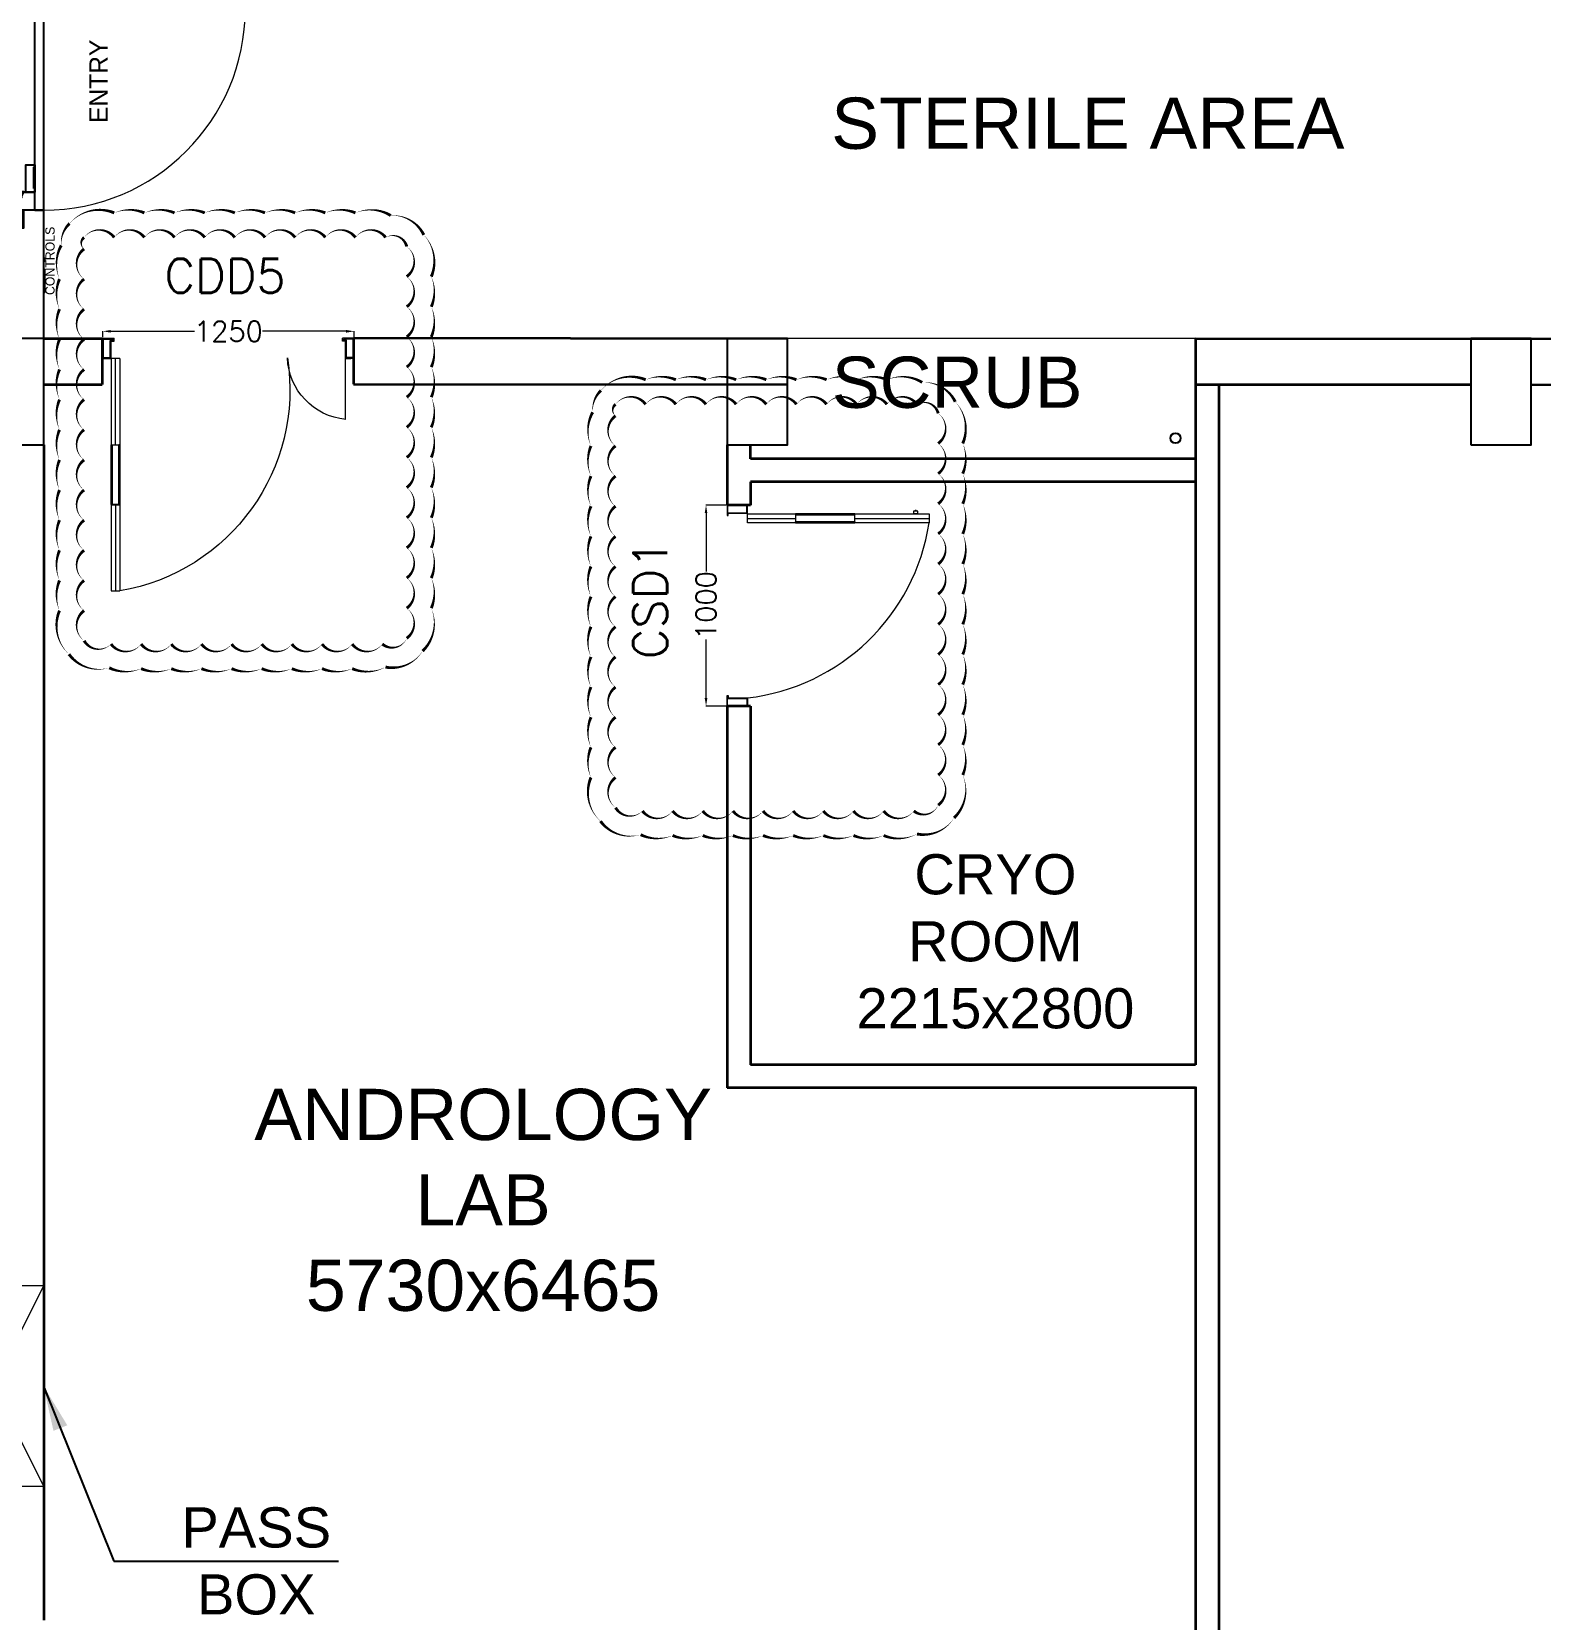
# Model space of a CAD drawing. Header units: millimetres. Extents: x 1319230 to 2124380, y -346496 to -91575.
# Drawn here: x 2107799 to 2115309, y -256846 to -248940 of the extents above; entities that cross this region are included whole.
import ezdxf

# ---------------------------------------------------------------- set-up
doc = ezdxf.new("R2010")
doc.units = ezdxf.units.MM
doc.header["$LTSCALE"] = 600
doc.header["$MEASUREMENT"] = 0
doc.header["$PDMODE"] = 35
for name, color, linetype, lineweight in [('1200 Door', 144, 'Continuous', 5), ('DIM', 7, 'Continuous', 0), ('Double Leaf Door', 4, 'Continuous', 18), ('furniture', 30, 'Continuous', 9), ('P-Wall', 8, 'Continuous', 35), ('Single Leaf Door', 4, 'Continuous', 18), ('toi-fix', 46, 'Continuous', 9), ('WIN', 151, 'Continuous', 9)]:
    doc.layers.add(name, color=color, linetype=linetype, lineweight=lineweight)
for name, color, linetype in [('AIR SHOWER', 7, 'Continuous'), ('col', 5, 'Continuous'), ('Dimensions', 7, 'Continuous'), ('MEP_HVAC_DRAIN_PIPE', 7, 'Continuous'), ('TEXT', 6, 'Continuous')]:
    doc.layers.add(name, color=color, linetype=linetype)
doc.styles.add('ARIAL', font='arial.ttf')
doc.styles.add('ROMANS', font='romans.shx')
doc.styles.get("Standard").update_dxf_attribs({"font": 'stylu.ttf'})
doc.dimstyles.new('AEPL1', dxfattribs={"dimtxt": 100, "dimasz": 40, "dimexe": 1.25, "dimexo": 5, "dimtad": 0, "dimdec": 0, "dimtxsty": 'ROMANS', "dimcen": 2.5, "dimclrd": 250, "dimclre": 250, "dimclrt": 7, "dimadec": 0, "dimazin": 0, "dimtfac": 1, "dimtdec": 0, "dimtmove": 0, "dimatfit": 3, "dimfxl": 1, "dimlwd": 0, "dimlwe": 0, "dimarcsym": 0})
doc.dimstyles.new('BIGDFD', dxfattribs={"dimtxt": 8, "dimasz": 4, "dimexe": 1, "dimexo": 2, "dimtad": 1, "dimlfac": 10, "dimtxsty": 'Standard', "dimcen": 2.5, "dimclrd": 5, "dimclre": 3, "dimclrt": 1, "dimadec": 0, "dimazin": 0, "dimtfac": 1, "dimtmove": 0, "dimatfit": 3, "dimfxl": 1, "dimarcsym": 0})
doc.dimstyles.new('BIGDFD$0', dxfattribs={"dimtxt": 8, "dimasz": 4, "dimexe": 1, "dimexo": 2, "dimtad": 1, "dimlfac": 10, "dimtxsty": 'Standard', "dimcen": 2.5, "dimclrd": 5, "dimclre": 3, "dimclrt": 1, "dimadec": 0, "dimazin": 0, "dimtfac": 1, "dimtmove": 0, "dimatfit": 3, "dimfxl": 1, "dimarcsym": 0})
doc.dimstyles.get("Standard").update_dxf_attribs({"dimscale": 1.5, "dimtxt": 150, "dimasz": 150, "dimexe": 100, "dimexo": 100, "dimgap": 0.25, "dimtad": 0, "dimdec": 0, "dimzin": 0, "dimdsep": 46, "dimtxsty": 'ARIAL', "dimcen": 0.09, "dimdle": 100, "dimclrd": 7, "dimclre": 7, "dimclrt": 7, "dimadec": 0, "dimazin": 0, "dimtfac": 1, "dimtdec": 0, "dimtofl": 0, "dimtmove": 0, "dimatfit": 3, "dimfxl": 1, "dimtolj": 1, "dimtzin": 0, "dimarcsym": 0})

# ---------------------------------------------------------------- blocks, each defined once
blk = doc.blocks.new('*D141')
at = {"layer": 'AIR SHOWER', "color": 3, "lineweight": -2, "transparency": 16777216}
for p, q in [((72.76, 197.74), (72.76, 215.65)), ((162.76, 197.74), (162.76, 215.65))]:
    blk.add_line(p, q, dxfattribs=at)
at = {"layer": 'AIR SHOWER', "color": 5, "lineweight": -2, "transparency": 16777216}
blk.add_line((76.76, 214.65), (158.76, 214.65), dxfattribs=at)
at = {"layer": 'AIR SHOWER', "color": 5, "linetype": 'ByBlock', "transparency": 16777216}
for points in [[(76.76, 215.31), (76.76, 213.98), (72.76, 214.65)], [(158.76, 213.98), (158.76, 215.31), (162.76, 214.65)]]:
    blk.add_solid(points, dxfattribs=at)
at = {"layer": 'Defpoints', "color": 0, "linetype": 'ByBlock', "transparency": 16777216}
for p in [(162.76, 214.65), (72.76, 195.74), (162.76, 195.74)]:
    blk.add_point(p, dxfattribs=at)
at = {"layer": 'AIR SHOWER', "color": 1, "linetype": 'ByBlock', "transparency": 16777216, "insert": (130.44, 219.27), "char_height": 8, "attachment_point": 5}
blk.add_mtext('W1:900', dxfattribs=at)
blk = doc.blocks.new('*D142')
at = {"layer": 'AIR SHOWER', "color": 3, "lineweight": -2, "transparency": 16777216}
for p, q in [((0, 202.24), (0, 230.07)), ((170, 202.24), (170, 230.07))]:
    blk.add_line(p, q, dxfattribs=at)
at = {"layer": 'AIR SHOWER', "color": 5, "lineweight": -2, "transparency": 16777216}
blk.add_line((166, 229.07), (4, 229.07), dxfattribs=at)
at = {"layer": 'AIR SHOWER', "color": 5, "linetype": 'ByBlock', "transparency": 16777216}
for points in [[(4, 229.74), (4, 228.4), (0, 229.07)], [(166, 228.4), (166, 229.74), (170, 229.07)]]:
    blk.add_solid(points, dxfattribs=at)
at = {"layer": 'Defpoints', "color": 0, "linetype": 'ByBlock', "transparency": 16777216}
for p in [(0, 229.07), (0, 200.24), (170, 200.24)]:
    blk.add_point(p, dxfattribs=at)
at = {"layer": 'AIR SHOWER', "color": 1, "linetype": 'ByBlock', "transparency": 16777216, "insert": (115.34, 233.7), "char_height": 8, "attachment_point": 5}
blk.add_mtext('W:1700', dxfattribs=at)
blk = doc.blocks.new('nolllw new')
for p, q in [((-138.6, 13.9), (-138.1, 15.3)), ((-124.2, 15.9), (-137.1, 15.9)), ((-123.3, 15.4), (-107, -15.4)), ((-112.6, 13.9), (-2.6, 13.9)), ((8.1, 15.4), (-8.1, -15.4)), ((9, 15.9), (22, 15.9)), ((23.4, 13.9), (22.7, 15.9)), ((23.4, 13.9), (22.9, 15.3)), ((-100.3, -15.9), (-106.1, -15.9)), ((-14.9, -15.9), (-9, -15.9))]:
    blk.add_line(p, q)
at = {"color": 19}
for p, q in [((-124.2, 15.9), (-57.6, 15.9)), ((9, 15.9), (-57.6, 15.9)), ((-100.1, -34.1), (-15, -34.1))]:
    blk.add_line(p, q, dxfattribs=at)
at = {"color": 1}
for p, q in [((-74.6, 14.6), (-74.6, 10.7)), ((-40.6, 14.6), (-40.6, 10.7)), ((-100, -26.8), (-100, -34.1)), ((-15.1, -26.8), (-15.1, -34.1))]:
    blk.add_line(p, q, dxfattribs=at)
at = {"color": 3}
for p, q in [((-112.9, -4.5), (-112.9, -13.1)), ((-109.6, -16.1), (-109.9, -16.1)), ((-108.7, -16.7), (-100.8, -33.8)), ((-100.3, -34.1), (-100.1, -34.1)), ((-14.8, -34.1), (-15, -34.1)), ((-6.5, -16.7), (-14.4, -33.8)), ((-5.6, -16.1), (-5.3, -16.1)), ((-2.3, -4.5), (-2.3, -13.1))]:
    blk.add_line(p, q, dxfattribs=at)
for centre, radius, start, end in [((-137.1, 14.9), 1, 90, 159.38096), ((-124.2, 14.9), 1, 27.85965, 90), ((9, 14.9), 1, 90, 152.14035), ((22, 14.9), 1, 20.61904, 90), ((-106.1, -14.9), 1, 207.85965, 270), ((-100.3, -14.9), 1, 270, 343.32611), ((-60.8, -26.8), 40.2, 161.52124, 163.32611), ((-54.4, -26.8), 40.2, 16.67389, 18.47876), ((-14.9, -14.9), 1, 196.67389, 270), ((-9, -14.9), 1, 270, 332.14035)]:
    blk.add_arc(centre, radius, start, end)
at = {"color": 1}
for centre, radius, start, end in [((-60.8, -26.8), 39.2, 111.58911, 180), ((-75.6, 10.7), 1, 291.58911, 0), ((-74.2, 14.5), 0.396, 106.69839, 167.52754), ((-41, 14.5), 0.396, 12.47246, 73.30161), ((-39.6, 10.7), 1, 180, 248.41089), ((-54.4, -26.8), 39.2, 0, 68.41089)]:
    blk.add_arc(centre, radius, start, end, dxfattribs=at)
at = {"color": 3}
for centre, radius, start, end in [((-109.9, -13.1), 3, 180, 270), ((-109.6, -17.1), 1, 24.7129, 90), ((-100.3, -33.6), 0.5, 204.7129, 270), ((-14.8, -33.6), 0.5, 270, 335.2871), ((-5.6, -17.1), 1, 90, 155.2871), ((-5.3, -13.1), 3, 270, 0)]:
    blk.add_arc(centre, radius, start, end, dxfattribs=at)
blk = doc.blocks.new('*D144')
at = {"layer": 'AIR SHOWER', "color": 3, "lineweight": -2, "transparency": 16777216}
for p, q in [((172, 200.24), (208.02, 200.24)), ((172, 100.24), (208.02, 100.24))]:
    blk.add_line(p, q, dxfattribs=at)
at = {"layer": 'AIR SHOWER', "color": 5, "lineweight": -2, "transparency": 16777216}
blk.add_line((207.02, 104.24), (207.02, 196.24), dxfattribs=at)
at = {"layer": 'AIR SHOWER', "color": 5, "linetype": 'ByBlock', "transparency": 16777216}
for points in [[(207.68, 196.24), (206.35, 196.24), (207.02, 200.24)], [(206.35, 104.24), (207.68, 104.24), (207.02, 100.24)]]:
    blk.add_solid(points, dxfattribs=at)
at = {"layer": 'Defpoints', "color": 0, "linetype": 'ByBlock', "transparency": 16777216}
for p in [(170, 200.24), (207.02, 200.24), (170, 100.24)]:
    blk.add_point(p, dxfattribs=at)
at = {"layer": 'AIR SHOWER', "color": 1, "linetype": 'ByBlock', "transparency": 16777216, "insert": (202.39, 155.27), "char_height": 8, "attachment_point": 5, "rotation": 90}
blk.add_mtext('D:1000', dxfattribs=at)
blk = doc.blocks.new('*D145')
at = {"layer": 'AIR SHOWER', "color": 3, "lineweight": -2, "transparency": 16777216}
for p, q in [((166, 195.74), (188.83, 195.74)), ((166, 104.74), (188.83, 104.74))]:
    blk.add_line(p, q, dxfattribs=at)
at = {"layer": 'AIR SHOWER', "color": 5, "lineweight": -2, "transparency": 16777216}
blk.add_line((187.83, 191.74), (187.83, 108.74), dxfattribs=at)
at = {"layer": 'AIR SHOWER', "color": 5, "linetype": 'ByBlock', "transparency": 16777216}
for points in [[(188.5, 191.74), (187.17, 191.74), (187.83, 195.74)], [(187.17, 108.74), (188.5, 108.74), (187.83, 104.74)]]:
    blk.add_solid(points, dxfattribs=at)
at = {"layer": 'Defpoints', "color": 0, "linetype": 'ByBlock', "transparency": 16777216}
for p in [(164, 195.74), (164, 104.74), (187.83, 104.74)]:
    blk.add_point(p, dxfattribs=at)
at = {"layer": 'AIR SHOWER', "color": 1, "linetype": 'ByBlock', "transparency": 16777216, "insert": (183.21, 150.24), "char_height": 8, "attachment_point": 5, "rotation": 90}
blk.add_mtext('D1:910', dxfattribs=at)
blk = doc.blocks.new('1500x100 UD')
at = {"layer": 'Single Leaf Door'}
for points in [[(114586.7, -36220.2), (114591.7, -36220.2), (114591.7, -35923.7), (114586.7, -35923.7)], [(114630.4, -35923.7), (114625.4, -35923.7), (114625.4, -36220.2), (114630.4, -36220.2)]]:
    blk.add_hatch(color=6, dxfattribs=at).paths.add_polyline_path(points)
at = {"layer": 'Dimensions', "color": 6}
blk.add_line((114586.7, -35923.7, -366035.3), (114630.5, -35923.7, -366035.3), dxfattribs=at)
at = {"layer": 'Double Leaf Door', "color": 8}
for p, q in [((114586.5, -36650.3, -366035.3), (114586.5, -35493, -366035.3)), ((114586.5, -35493, -366035.3), (114630.5, -35493, -366035.3)), ((114608.5, -35923.7, -366035.3), (114608.5, -35493, -366035.3)), ((114630.5, -36650.3, -366035.3), (114630.5, -35493, -366035.3)), ((114608.5, -36220.2, -366035.3), (114608.5, -36650.3, -366035.3)), ((115753.5, -36346.8, -366035.3), (115753.5, -36650.3, -366035.3)), ((114545, -36650.3, -366035.3), (114586.5, -36650.3, -366035.3)), ((114545, -36650.3, -366035.3), (114545, -36750.3, -366035.3)), ((114545, -36650.3, -366035.3), (114545, -36750.3, -366035.3)), ((114549, -36654.3, -366035.3), (114582.5, -36654.3, -366035.3)), ((114549, -36654.3, -366035.3), (114549, -36746.3, -366035.3)), ((114582.5, -36654.3, -366035.3), (114582.5, -36739.9, -366035.3)), ((114586.5, -36650.3, -366035.3), (114586.5, -36735.9, -366035.3)), ((114630.5, -36650.3, -366035.3), (114586.5, -36650.3, -366035.3)), ((115753.5, -36650.3, -366035.3), (115778.5, -36650.3, -366035.3)), ((115753.5, -36650.3, -366035.3), (115753.5, -36736.8, -366035.3)), ((115795, -36650.3, -366035.3), (115753.5, -36650.3, -366035.3)), ((115757.5, -36654.3, -366035.3), (115757.5, -36740.8, -366035.3)), ((115791, -36654.3, -366035.3), (115757.5, -36654.3, -366035.3)), ((115791, -36654.3, -366035.3), (115791, -36746.3, -366035.3)), ((115795, -36650.3, -366035.3), (115795, -36750.3, -366035.3)), ((115795, -36650.3, -366035.3), (115795, -36750.3, -366035.3)), ((114545, -36750.3, -366035.3), (114601.5, -36750.3, -366035.3)), ((114549, -36746.3, -366035.3), (114597.5, -36746.3, -366035.3)), ((114582.5, -36739.9, -366035.3), (114597.5, -36739.9, -366035.3)), ((114586.5, -36735.9, -366035.3), (114601.5, -36735.9, -366035.3)), ((114597.5, -36739.9, -366035.3), (114597.5, -36746.3, -366035.3)), ((114601.5, -36735.9, -366035.3), (114601.5, -36750.3, -366035.3)), ((115738.5, -36736.8, -366035.3), (115738.5, -36750.3, -366035.3)), ((115753.5, -36736.8, -366035.3), (115738.5, -36736.8, -366035.3)), ((115795, -36750.3, -366035.3), (115738.5, -36750.3, -366035.3)), ((115742.5, -36740.8, -366035.3), (115742.5, -36746.3, -366035.3)), ((115757.5, -36740.8, -366035.3), (115742.5, -36740.8, -366035.3)), ((115791, -36746.3, -366035.3), (115742.5, -36746.3, -366035.3))]:
    blk.add_line(p, q, dxfattribs=at)
for centre, radius, start, end in [((114459.2, -36495.5, -366035.3), 1017.1, 351.10538, 80.30516), ((115783.2, -36664.7, -366035.3), 319.3, 95.32574, 177.85992)]:
    blk.add_arc(centre, radius, start, end, dxfattribs=at)
at = {"layer": 'Single Leaf Door', "color": 6}
for p, q in [((114586.7, -35923.7, -366035.3), (114586.7, -36220.2, -366035.3)), ((114591.7, -36220.2, -366035.3), (114591.7, -35923.7, -366035.3)), ((114625.4, -36220.2, -366035.3), (114625.4, -35923.7, -366035.3)), ((114630.4, -36220.2, -366035.3), (114630.4, -35923.7, -366035.3)), ((114586.7, -36220.2, -366035.3), (114630.4, -36220.2, -366035.3))]:
    blk.add_line(p, q, dxfattribs=at)
at = {"layer": 'Single Leaf Door', "color": 6, "ltscale": 100}
blk.add_line((114625.4, -35923.7, -366035.3), (114625.4, -36220.2, -366035.3), dxfattribs=at)
at = {"layer": 'Single Leaf Door', "color": 6, "elevation": -366035.3}
for points in [[(114586.7, -35923.7), (114586.7, -36220.2), (114591.7, -36220.2), (114591.7, -35923.7), (114586.7, -35923.7)], [(114630.4, -35923.7), (114630.4, -36220.2), (114625.4, -36220.2), (114625.4, -35923.7), (114630.4, -35923.7)]]:
    blk.add_lwpolyline(points, dxfattribs=at)
at = {"layer": 'Single Leaf Door', "ltscale": 5000, "elevation": -366035.3}
blk.add_lwpolyline([(114586.7, -35923.7), (114586.7, -36220.2), (114591.7, -36220.2), (114591.7, -35923.7), (114586.7, -35923.7)], dxfattribs=at)
blk = doc.blocks.new('*D166')
at = {"layer": 'Defpoints', "color": 0, "transparency": 16777216}
for p in [(2109402.3, -250430.8), (2108152.3, -250465.8), (2109402.3, -250465.8)]:
    blk.add_point(p, dxfattribs=at)
at = {"layer": 'DIM', "color": 250, "lineweight": 0, "transparency": 16777216}
for p, q in [((2108152.3, -250460.8), (2108152.3, -250429.5)), ((2108192.3, -250430.8), (2108608.1, -250430.8)), ((2109362.3, -250430.8), (2108946.4, -250430.8)), ((2109402.3, -250460.8), (2109402.3, -250429.5))]:
    blk.add_line(p, q, dxfattribs=at)
at = {"layer": 'DIM', "color": 250, "transparency": 16777216}
for points in [[(2108192.3, -250424.1), (2108192.3, -250437.5), (2108152.3, -250430.8)], [(2109362.3, -250437.5), (2109362.3, -250424.1), (2109402.3, -250430.8)]]:
    blk.add_solid(points, dxfattribs=at)
at = {"layer": 'DIM', "color": 7, "transparency": 16777216, "insert": (2108777.3, -250430.8), "char_height": 100, "attachment_point": 5, "style": 'ROMANS'}
blk.add_mtext('1250', dxfattribs=at)
blk = doc.blocks.new('1000x2100x100 SD')
at = {"layer": 'Single Leaf Door'}
for points in [[(44.2, 338.9), (49.1, 338.9), (49.1, 635.4), (44.2, 635.4)], [(87.8, 635.4), (82.8, 635.4), (82.8, 338.9), (87.8, 338.9)]]:
    blk.add_hatch(color=6, dxfattribs=at).paths.add_polyline_path(points)
at = {"layer": 'Single Leaf Door', "color": 8}
for p, q in [((44.2, 948.7), (31.7, 948.7)), ((44.2, 100), (44.2, 1004.2)), ((44.2, 1004.2), (87.8, 1004.2)), ((44.2, 948.7), (44.2, 926.8)), ((66, 635.4), (66, 1004.2)), ((87.8, 1004.2), (87.8, 100)), ((29.8, 946.7), (29.8, 928.8)), ((31.7, 926.8), (44.2, 926.8)), ((66, 100), (66, 338.9)), ((0, 100), (0, 0)), ((40.2, 100), (0, 100)), ((2, 98), (2, 2)), ((38.2, 98), (2, 98)), ((38.2, 3), (38.2, 98)), ((40.2, 5), (40.2, 100)), ((87.8, 100), (44.2, 100)), ((959.8, 5), (959.8, 100)), ((959.8, 100), (1000, 100)), ((961.8, 3), (961.8, 98)), ((961.8, 98), (998, 98)), ((998, 98), (998, 2)), ((1000, 100), (1000, 0)), ((0, 0), (40.2, 0)), ((2, 2), (40.2, 2)), ((50.1, 3), (38.2, 3)), ((52.1, 5), (40.2, 5)), ((40.2, 2), (50.1, 2)), ((40.2, 0), (52.1, 0)), ((50.1, 2), (50.1, 3)), ((52.1, 0), (52.1, 5)), ((947.9, 5), (959.8, 5)), ((947.9, 0), (947.9, 5)), ((959.8, 0), (947.9, 0)), ((949.9, 3), (961.8, 3)), ((949.9, 2), (949.9, 3)), ((959.8, 2), (949.9, 2)), ((998, 2), (959.8, 2)), ((1000, 0), (959.8, 0))]:
    blk.add_line(p, q, dxfattribs=at)
at = {"layer": 'Single Leaf Door', "color": 6}
for p, q in [((87.8, 635.4), (44.2, 635.4)), ((44.2, 635.4), (44.2, 338.9)), ((49.1, 338.9), (49.1, 635.4)), ((82.8, 338.9), (82.8, 635.4)), ((87.8, 338.9), (87.8, 635.4)), ((44.2, 338.9), (87.8, 338.9))]:
    blk.add_line(p, q, dxfattribs=at)
at = {"layer": 'Single Leaf Door', "color": 6, "ltscale": 100}
blk.add_line((82.8, 635.4), (82.8, 338.9), dxfattribs=at)
at = {"layer": 'Single Leaf Door', "color": 6}
for points in [[(44.2, 635.4), (44.2, 338.9), (49.1, 338.9), (49.1, 635.4), (44.2, 635.4)], [(87.8, 635.4), (87.8, 338.9), (82.8, 338.9), (82.8, 635.4), (87.8, 635.4)]]:
    blk.add_lwpolyline(points, dxfattribs=at)
at = {"layer": 'Single Leaf Door', "ltscale": 5000}
blk.add_lwpolyline([(44.2, 635.4), (44.2, 338.9), (49.1, 338.9), (49.1, 635.4), (44.2, 635.4)], dxfattribs=at)
at = {"layer": 'Single Leaf Door', "color": 8}
for centre, radius, start, end in [((31.7, 946.7), 1.98, 90, 180), ((-69.3, -19.8), 1036, 6.64183, 81.27912), ((29.8, 937.7), 3.72, 90, 270), ((31.7, 928.8), 1.98, 180, 270)]:
    blk.add_arc(centre, radius, start, end, dxfattribs=at)
blk = doc.blocks.new('*D167')
at = {"layer": 'Defpoints', "color": 0, "transparency": 16777216}
for p in [(2111153.6, -251295.8), (2111259.1, -251295.8), (2111259.1, -252295.8)]:
    blk.add_point(p, dxfattribs=at)
at = {"layer": 'DIM', "color": 250, "lineweight": 0, "transparency": 16777216}
for p, q in [((2111254.1, -251295.8), (2111152.3, -251295.8)), ((2111153.6, -251335.8), (2111153.6, -251626.6)), ((2111153.6, -252255.8), (2111153.6, -251964.9)), ((2111254.1, -252295.8), (2111152.3, -252295.8))]:
    blk.add_line(p, q, dxfattribs=at)
at = {"layer": 'DIM', "color": 250, "transparency": 16777216}
for points in [[(2111160.3, -251335.8), (2111146.9, -251335.8), (2111153.6, -251295.8)], [(2111146.9, -252255.8), (2111160.3, -252255.8), (2111153.6, -252295.8)]]:
    blk.add_solid(points, dxfattribs=at)
at = {"layer": 'DIM', "color": 7, "transparency": 16777216, "insert": (2111153.6, -251795.8), "char_height": 100, "attachment_point": 5, "rotation": 90, "style": 'ROMANS'}
blk.add_mtext('1000', dxfattribs=at)
blk = doc.blocks.new('*D302')
at = {"layer": 'Defpoints', "color": 0, "transparency": 16777216}
for p in [(2109402.3, -250430.8), (2108152.3, -250465.8), (2109402.3, -250465.8)]:
    blk.add_point(p, dxfattribs=at)
at = {"layer": 'DIM', "color": 250, "lineweight": 0, "transparency": 16777216}
for p, q in [((2108152.3, -250460.8), (2108152.3, -250429.5)), ((2108192.3, -250430.8), (2108607.6, -250430.8)), ((2109362.3, -250430.8), (2108946.9, -250430.8)), ((2109402.3, -250460.8), (2109402.3, -250429.5))]:
    blk.add_line(p, q, dxfattribs=at)
at = {"layer": 'DIM', "color": 250, "transparency": 16777216}
for points in [[(2108192.3, -250424.1), (2108192.3, -250437.5), (2108152.3, -250430.8)], [(2109362.3, -250424.1), (2109362.3, -250437.5), (2109402.3, -250430.8)]]:
    blk.add_solid(points, dxfattribs=at)
at = {"layer": 'DIM', "color": 7, "transparency": 16777216, "insert": (2108777.3, -250430.8), "char_height": 100, "attachment_point": 5, "style": 'ROMANS'}
blk.add_mtext('1250', dxfattribs=at)
blk = doc.blocks.new('*D303')
at = {"layer": 'Defpoints', "color": 0, "transparency": 16777216}
for p in [(2111153.6, -251295.8), (2111259.1, -251295.8), (2111259.1, -252295.8)]:
    blk.add_point(p, dxfattribs=at)
at = {"layer": 'DIM', "color": 250, "lineweight": 0, "transparency": 16777216}
for p, q in [((2111254.1, -251295.8), (2111152.3, -251295.8)), ((2111153.6, -251335.8), (2111153.6, -251626.1)), ((2111153.6, -252255.8), (2111153.6, -251965.4)), ((2111254.1, -252295.8), (2111152.3, -252295.8))]:
    blk.add_line(p, q, dxfattribs=at)
at = {"layer": 'DIM', "color": 250, "transparency": 16777216}
for points in [[(2111146.9, -251335.8), (2111160.3, -251335.8), (2111153.6, -251295.8)], [(2111146.9, -252255.8), (2111160.3, -252255.8), (2111153.6, -252295.8)]]:
    blk.add_solid(points, dxfattribs=at)
at = {"layer": 'DIM', "color": 7, "transparency": 16777216, "insert": (2111153.6, -251795.8), "char_height": 100, "attachment_point": 5, "rotation": 90, "style": 'ROMANS'}
blk.add_mtext('1000', dxfattribs=at)
blk = doc.blocks.new('AIR SHOWER')
at = {"layer": 'AIR SHOWER'}
h = blk.add_hatch(dxfattribs=at)
h.set_pattern_fill('ANSI37', color=8, scale=0.24, angle=180, style=0)
h.set_pattern_definition([(45, (-36516.70436, 5170.6153), (-0.538815367, 0.538815367), []), (135, (-36516.70436, 5170.6153), (-0.538815367, -0.538815367), [])])
h.paths.add_polyline_path([(63.7649, 110.1138), (54.9235, 110.1138), (54.9235, 189.8012), (63.7649, 189.8012)])
h = blk.add_hatch(dxfattribs=at)
h.set_pattern_fill('ANSI37', color=8, scale=0.24, angle=180, style=0)
h.set_pattern_definition([(45, (-52704.6564, 3586.6221), (-0.538815367, 0.538815367), []), (135, (-52704.6564, 3586.6221), (-0.538815367, -0.538815367), [])])
h.paths.add_polyline_path([(54.9235, 189.5272), (63.7649, 189.5272), (63.7649, 182.3028), (54.9235, 182.3028)])
at = {"layer": 'AIR SHOWER', "color": 8}
for p, q in [((159.5, 200.2351), (159.5, 300.4701)), ((164, 300.4701), (159.5, 300.4701)), ((164, 300.4701), (164, 200.2351)), ((171.05, 295.4201), (164, 295.4201)), ((171.05, 293.5201), (164, 293.5201)), ((159.5, 265.8021), (160.1, 265.8021)), ((160.1, 234.8021), (160.1, 265.8021)), ((160.1, 264.3021), (163.4, 264.3021)), ((163.4, 265.8021), (163.4, 234.8021)), ((163.4, 265.8021), (164, 265.8021)), ((159.5, 234.8021), (160.1, 234.8021)), ((160.1, 236.3021), (163.4, 236.3021)), ((163.4, 234.8021), (164, 234.8021)), ((0, 100.2351), (0, 200.2351)), ((0, 200.2351), (170, 200.2351)), ((63.7649, 200.2351), (63.7649, 195.7351)), ((63.7649, 100.2351), (63.7649, 200.2351)), ((164, 200.2351), (164, 195.7351)), ((170, 100.2351), (170, 200.2351)), ((170, 100.2351), (170, 200.2351)), ((63.7649, 195.7351), (164, 195.7351)), ((72.7649, 195.7351), (164, 195.7351)), ((72.7649, 195.7351), (72.7649, 104.7351)), ((162.7649, 195.7351), (162.7649, 104.7351)), ((162.7649, 195.7351), (162.7649, 104.7351)), ((54.9235, 165.7555), (36.841, 131.8309)), ((54.9235, 131.8309), (36.841, 165.7555)), ((63.7649, 104.7351), (164, 104.7351)), ((63.7649, 104.7351), (63.7649, 100.2351)), ((164, 100.2351), (164, 104.7351)), ((0, 100.2351), (170, 100.2351)), ((159.5, 100.2351), (159.5, 0)), ((164, 0), (164, 100.2351)), ((159.5, 65.6681), (160.1, 65.6681)), ((160.1, 65.6681), (160.1, 34.6681)), ((160.1, 64.1681), (163.4, 64.1681)), ((163.4, 34.6681), (163.4, 65.6681)), ((163.4, 65.6681), (164, 65.6681)), ((159.5, 34.6681), (160.1, 34.6681)), ((160.1, 36.1681), (163.4, 36.1681)), ((163.4, 34.6681), (164, 34.6681)), ((164, 0), (159.5, 0)), ((171.05, 6.95), (164, 6.95)), ((171.05, 5.05), (164, 5.05))]:
    blk.add_line(p, q, dxfattribs=at)
for points in [[(63.7649, 190.0987), (54.9235, 190.0987), (54.9235, 110.1138), (63.7649, 110.1138)], [(86.4277, 195.7351), (72.7649, 195.7351), (72.7649, 191.2865), (86.4277, 191.2865)], [(74.6432, 195.334), (85.2425, 195.334), (85.2425, 195.7351), (74.6432, 195.7351)], [(36.841, 162.4912), (13.6037, 162.4912), (13.6037, 133.8537), (36.841, 133.8537)], [(54.9235, 165.7555), (36.841, 165.7555), (36.841, 131.8309), (54.9235, 131.8309)], [(86.4277, 104.7351), (72.7649, 104.7351), (72.7649, 109.1836), (86.4277, 109.1836)], [(74.6432, 105.1361), (85.2425, 105.1361), (85.2425, 104.7351), (74.6432, 104.7351)], [(22.7846, 100.2351), (32.79, 100.2351), (32.79, 100.2351), (22.7846, 100.2351)], [(22.7846, 100.2351), (34.2228, 100.2351), (34.2228, 99.8821), (22.7846, 99.8821)], [(38.3459, 100.2351), (39.8996, 100.2351), (39.8996, 99.8823), (38.3459, 99.8823)]]:
    blk.add_lwpolyline(points, close=True, dxfattribs=at)
at = {"layer": 'AIR SHOWER', "color": 8, "lineweight": 0}
for centre, start, end in [((164, 200.2351), 90, 180), ((164, 100.2351), 180, 270)]:
    blk.add_arc(centre, 100.2351, start, end, dxfattribs=at)
at = {"layer": 'AIR SHOWER', "color": 8}
for centre in [(171.05, 294.4701), (171.05, 6)]:
    blk.add_arc(centre, 0.95, 270, 90, dxfattribs=at)
at = {"layer": 'AIR SHOWER', "color": 8, "xscale": -0.1, "yscale": 0.1, "zscale": 0.1}
for p, rotation in [((164.3039, 177.8504), 89.99999999999997), ((71.3723, 172.6198), 269.9999999999856), ((164.3039, 127.8504), 89.99999999999997), ((71.3723, 122.6198), 269.9999999999856)]:
    blk.add_blockref('nolllw new', p, dxfattribs=dict(at, rotation=rotation))
at = {"layer": 'AIR SHOWER', "color": 8}
for s, height, p in [('EXIT', 9.14932, (105.2922, 244.8428)), ('BLOWER', 4.57466, (21.8029, 145.8279)), ('AIR SHOWER', 9.14932, (82.7486, 148.4504)), ('CONTROLS', 4.57466, (21.5589, 94.8755)), ('ENTRY', 9.14932, (107.2005, 68.4017))]:
    blk.add_text(s, height=height, dxfattribs=at).set_placement(p)
for base, p1, p2, angle, text, dimstyle, picture, middle in [((0, 229.071), (170, 200.2351), (0, 200.2351), 180, 'W:1700', 'BIGDFD', '*D142', (115.3408, 229.071)), ((162.7649, 214.648), (72.7649, 195.7351), (162.7649, 195.7351), 180, 'W1:900', 'BIGDFD', '*D141', (130.4357, 214.648)), ((207.0183, 200.2351), (170, 100.2351), (170, 200.2351), 90, 'D:<>', 'BIGDFD$0', '*D144', (207.0183, 155.2726))]:
    dim = blk.add_linear_dim(base=base, p1=p1, p2=p2, angle=angle, text=text, dimstyle=dimstyle, dxfattribs=at)
    dim.commit()
    dim.dimension.update_dxf_attribs({"geometry": picture, "text_midpoint": middle, "dimtype": 128})
dim = blk.add_linear_dim(base=(187.8331, 104.7351), p1=(164, 195.7351), p2=(164, 104.7351), angle=90, text='D1:<>', dimstyle='BIGDFD$0', dxfattribs=at)
dim.commit()
dim.dimension.update_dxf_attribs({"geometry": '*D145', "text_midpoint": (183.2081, 150.2351)})

msp = doc.modelspace()

# ---------------------------------------------------------------- linework, layer by layer
at = {"color": 8, "lineweight": 25}
for p, q in [((2108149.1, -250549.1), (2108149.1, -250465.8)), ((2108149.1, -250549.1), (2108149.1, -250465.8)), ((2109399.1, -250549.1), (2109399.1, -250465.8))]:
    msp.add_line(p, q, dxfattribs=at)
at = {"layer": 'col'}
for points in [[(2107559.1, -250995.8), (2107859.1, -250995.8), (2107859.1, -250465.8), (2107559.1, -250465.8)], [(2107559.1, -250995.8), (2107859.1, -250995.8), (2107859.1, -250465.8), (2107559.1, -250465.8)], [(2111259.1, -250995.8), (2111559.1, -250995.8), (2111559.1, -250465.8), (2111259.1, -250465.8)], [(2111259.1, -250995.8), (2111559.1, -250995.8), (2111559.1, -250465.8), (2111259.1, -250465.8)], [(2114959.1, -250995.8), (2115259.1, -250995.8), (2115259.1, -250465.8), (2114959.1, -250465.8)], [(2114959.1, -250995.8), (2115259.1, -250995.8), (2115259.1, -250465.8), (2114959.1, -250465.8)]]:
    msp.add_lwpolyline(points, close=True, dxfattribs=at)
at = {"layer": 'DIM', "color": 5}
for points in [[(2107986.9, -249894.4, 0, 15, -0.32655), (2108209.4, -249841.4, 0, 15, -0.201399), (2108359.4, -249841.4, 0, 15, -0.201399), (2108509.4, -249841.4, 0, 15, -0.201399), (2108659.4, -249841.4, 0, 15, -0.201399), (2108809.4, -249841.4, 0, 15, -0.201399), (2108959.4, -249841.4, 0, 15, -0.201399), (2109109.4, -249841.4, 0, 15, -0.201399), (2109259.4, -249841.4, 0, 15, -0.201399), (2109409.4, -249841.4, 0, 15, -0.240522), (2109585.1, -249854.5, 0, 15, -0.303506), (2109749.4, -249951, 0, 15, -0.296164), (2109786.9, -250158.7, 0, 15, -0.201399), (2109786.9, -250308.7, 0, 15, -0.201399), (2109786.9, -250458.7, 0, 15, -0.201399), (2109786.9, -250608.7, 0, 15, -0.201399), (2109786.9, -250758.7, 0, 15, -0.201399), (2109786.9, -250908.7, 0, 15, -0.201399), (2109786.9, -251058.7, 0, 15, -0.201399), (2109786.9, -251208.7, 0, 15, -0.201399), (2109786.9, -251358.7, 0, 15, -0.201399), (2109786.9, -251508.7, 0, 15, -0.201399), (2109786.9, -251658.7, 0, 15, -0.201399), (2109786.9, -251808.7, 0, 15, -0.307776), (2109743.7, -252022.3, 0, 15, -0.309828), (2109558.9, -252102.1, 0, 15, -0.225144), (2109393, -252109.7, 0, 15, -0.201399), (2109243, -252109.7, 0, 15, -0.201399), (2109093, -252109.7, 0, 15, -0.201399), (2108943, -252109.7, 0, 15, -0.201399), (2108793, -252109.7, 0, 15, -0.201399), (2108643, -252109.7, 0, 15, -0.201399), (2108493, -252109.7, 0, 15, -0.201399), (2108343, -252109.7, 0, 15, -0.214498), (2108184.2, -252105.7, 0, 15, -0.315402), (2107984, -252038, 0, 15, -0.315116), (2107937, -251820.9, 0, 15, -0.201399), (2107937, -251670.9, 0, 15, -0.201399), (2107937, -251520.9, 0, 15, -0.201399), (2107937, -251370.9, 0, 15, -0.201399), (2107937, -251220.9, 0, 15, -0.201399), (2107937, -251070.9, 0, 15, -0.201399), (2107937, -250920.9, 0, 15, -0.201399), (2107937, -250770.9, 0, 15, -0.201399), (2107937, -250620.9, 0, 15, -0.201399), (2107937, -250470.9, 0, 15, -0.201399), (2107937, -250320.9, 0, 15, -0.201399), (2107937, -250170.9, 0, 15, -0.228028), (2107945.6, -250003.1, 0, 15, -0.225257)], [(2110631, -250724.9, 0, 15, -0.32655), (2110853.4, -250671.9, 0, 15, -0.201399), (2111003.4, -250671.9, 0, 15, -0.201399), (2111153.4, -250671.9, 0, 15, -0.201399), (2111303.4, -250671.9, 0, 15, -0.201399), (2111453.4, -250671.9, 0, 15, -0.201399), (2111603.4, -250671.9, 0, 15, -0.201399), (2111753.4, -250671.9, 0, 15, -0.201399), (2111903.4, -250671.9, 0, 15, -0.201399), (2112053.4, -250671.9, 0, 15, -0.240522), (2112229.2, -250685, 0, 15, -0.303506), (2112393.5, -250781.6, 0, 15, -0.296164), (2112430.9, -250989.2, 0, 15, -0.201399), (2112430.9, -251139.2, 0, 15, -0.201399), (2112430.9, -251289.2, 0, 15, -0.201399), (2112430.9, -251439.2, 0, 15, -0.201399), (2112430.9, -251589.2, 0, 15, -0.201399), (2112430.9, -251739.2, 0, 15, -0.201399), (2112430.9, -251889.2, 0, 15, -0.201399), (2112430.9, -252039.2, 0, 15, -0.201399), (2112430.9, -252189.2, 0, 15, -0.201399), (2112430.9, -252339.2, 0, 15, -0.201399), (2112430.9, -252489.2, 0, 15, -0.201399), (2112430.9, -252639.2, 0, 15, -0.307776), (2112387.7, -252852.8, 0, 15, -0.309828), (2112203, -252932.6, 0, 15, -0.225144), (2112037.1, -252940.2, 0, 15, -0.201399), (2111887.1, -252940.2, 0, 15, -0.201399), (2111737.1, -252940.2, 0, 15, -0.201399), (2111587.1, -252940.2, 0, 15, -0.201399), (2111437.1, -252940.2, 0, 15, -0.201399), (2111287.1, -252940.2, 0, 15, -0.201399), (2111137.1, -252940.2, 0, 15, -0.201399), (2110987.1, -252940.2, 0, 15, -0.214498), (2110828.2, -252936.2, 0, 15, -0.315402), (2110628, -252868.5, 0, 15, -0.315116), (2110581, -252651.4, 0, 15, -0.201399), (2110581, -252501.4, 0, 15, -0.201399), (2110581, -252351.4, 0, 15, -0.201399), (2110581, -252201.4, 0, 15, -0.201399), (2110581, -252051.4, 0, 15, -0.201399), (2110581, -251901.4, 0, 15, -0.201399), (2110581, -251751.4, 0, 15, -0.201399), (2110581, -251601.4, 0, 15, -0.201399), (2110581, -251451.4, 0, 15, -0.201399), (2110581, -251301.4, 0, 15, -0.201399), (2110581, -251151.4, 0, 15, -0.201399), (2110581, -251001.4, 0, 15, -0.228028), (2110589.6, -250833.6, 0, 15, -0.225257)]]:
    msp.add_lwpolyline(points, format="xyseb", close=True, dxfattribs=at)
at = {"layer": 'DIM', "color": 1}
for points in [[(2108059.4, -249963.8, 0, 15, -0.5), (2108209.4, -249963.8, 0, 15, -0.5), (2108359.4, -249963.8, 0, 15, -0.5), (2108509.4, -249963.8, 0, 15, -0.5), (2108659.4, -249963.8, 0, 15, -0.5), (2108809.4, -249963.8, 0, 15, -0.5), (2108959.4, -249963.8, 0, 15, -0.5), (2109109.4, -249963.8, 0, 15, -0.5), (2109259.4, -249963.8, 0, 15, -0.5), (2109409.4, -249963.8, 0, 15, -0.5), (2109559.4, -249963.8, 0, 15, -0.5), (2109664.5, -250008.7, 0, 15, -0.5), (2109664.5, -250158.7, 0, 15, -0.5), (2109664.5, -250308.7, 0, 15, -0.5), (2109664.5, -250458.7, 0, 15, -0.5), (2109664.5, -250608.7, 0, 15, -0.5), (2109664.5, -250758.7, 0, 15, -0.5), (2109664.5, -250908.7, 0, 15, -0.5), (2109664.5, -251058.7, 0, 15, -0.5), (2109664.5, -251208.7, 0, 15, -0.5), (2109664.5, -251358.7, 0, 15, -0.5), (2109664.5, -251508.7, 0, 15, -0.5), (2109664.5, -251658.7, 0, 15, -0.5), (2109664.5, -251808.7, 0, 15, -0.5), (2109664.5, -251958.7, 0, 15, -0.5), (2109543, -251987.3, 0, 15, -0.5), (2109393, -251987.3, 0, 15, -0.5), (2109243, -251987.3, 0, 15, -0.5), (2109093, -251987.3, 0, 15, -0.5), (2108943, -251987.3, 0, 15, -0.5), (2108793, -251987.3, 0, 15, -0.5), (2108643, -251987.3, 0, 15, -0.5), (2108493, -251987.3, 0, 15, -0.5), (2108343, -251987.3, 0, 15, -0.5), (2108193, -251987.3, 0, 15, -0.5), (2108059.4, -251970.9, 0, 15, -0.5), (2108059.4, -251820.9, 0, 15, -0.5), (2108059.4, -251670.9, 0, 15, -0.5), (2108059.4, -251520.9, 0, 15, -0.5), (2108059.4, -251370.9, 0, 15, -0.5), (2108059.4, -251220.9, 0, 15, -0.5), (2108059.4, -251070.9, 0, 15, -0.5), (2108059.4, -250920.9, 0, 15, -0.5), (2108059.4, -250770.9, 0, 15, -0.5), (2108059.4, -250620.9, 0, 15, -0.5), (2108059.4, -250470.9, 0, 15, -0.5), (2108059.4, -250320.9, 0, 15, -0.5), (2108059.4, -250170.9, 0, 15, -0.5), (2108059.4, -250020.9, 0, 15, -0.5)], [(2110703.4, -250794.3, 0, 15, -0.5), (2110853.4, -250794.3, 0, 15, -0.5), (2111003.4, -250794.3, 0, 15, -0.5), (2111153.4, -250794.3, 0, 15, -0.5), (2111303.4, -250794.3, 0, 15, -0.5), (2111453.4, -250794.3, 0, 15, -0.5), (2111603.4, -250794.3, 0, 15, -0.5), (2111753.4, -250794.3, 0, 15, -0.5), (2111903.4, -250794.3, 0, 15, -0.5), (2112053.4, -250794.3, 0, 15, -0.5), (2112203.4, -250794.3, 0, 15, -0.5), (2112308.5, -250839.2, 0, 15, -0.5), (2112308.5, -250989.2, 0, 15, -0.5), (2112308.5, -251139.2, 0, 15, -0.5), (2112308.5, -251289.2, 0, 15, -0.5), (2112308.5, -251439.2, 0, 15, -0.5), (2112308.5, -251589.2, 0, 15, -0.5), (2112308.5, -251739.2, 0, 15, -0.5), (2112308.5, -251889.2, 0, 15, -0.5), (2112308.5, -252039.2, 0, 15, -0.5), (2112308.5, -252189.2, 0, 15, -0.5), (2112308.5, -252339.2, 0, 15, -0.5), (2112308.5, -252489.2, 0, 15, -0.5), (2112308.5, -252639.2, 0, 15, -0.5), (2112308.5, -252789.2, 0, 15, -0.5), (2112187.1, -252817.8, 0, 15, -0.5), (2112037.1, -252817.8, 0, 15, -0.5), (2111887.1, -252817.8, 0, 15, -0.5), (2111737.1, -252817.8, 0, 15, -0.5), (2111587.1, -252817.8, 0, 15, -0.5), (2111437.1, -252817.8, 0, 15, -0.5), (2111287.1, -252817.8, 0, 15, -0.5), (2111137.1, -252817.8, 0, 15, -0.5), (2110987.1, -252817.8, 0, 15, -0.5), (2110837.1, -252817.8, 0, 15, -0.5), (2110703.4, -252801.4, 0, 15, -0.5), (2110703.4, -252651.4, 0, 15, -0.5), (2110703.4, -252501.4, 0, 15, -0.5), (2110703.4, -252351.4, 0, 15, -0.5), (2110703.4, -252201.4, 0, 15, -0.5), (2110703.4, -252051.4, 0, 15, -0.5), (2110703.4, -251901.4, 0, 15, -0.5), (2110703.4, -251751.4, 0, 15, -0.5), (2110703.4, -251601.4, 0, 15, -0.5), (2110703.4, -251451.4, 0, 15, -0.5), (2110703.4, -251301.4, 0, 15, -0.5), (2110703.4, -251151.4, 0, 15, -0.5), (2110703.4, -251001.4, 0, 15, -0.5), (2110703.4, -250851.4, 0, 15, -0.5)]]:
    msp.add_lwpolyline(points, format="xyseb", close=True, dxfattribs=at)
at = {"layer": 'furniture', "linetype": 'Continuous'}
msp.add_line((2113589.1, -250465.8), (2111374.1, -250465.8), dxfattribs=at)
at = {"layer": 'MEP_HVAC_DRAIN_PIPE', "linetype": 'ByBlock'}
msp.add_circle((2113489.1, -250962.6), 25, dxfattribs=at)
at = {"layer": 'P-Wall', "color": 8, "linetype": 'Continuous'}
for p, q in [((2107859.1, -250465.8), (2108149.1, -250465.8)), ((2109399.6, -250463.7), (2111559.1, -250465.8)), ((2113589.1, -250465.8), (2116171.4, -250468.4)), ((2107859.1, -250695.8), (2108149.1, -250695.8)), ((2109399.6, -250693.7), (2111559.1, -250695.8)), ((2113589.1, -250695.8), (2114959.1, -250695.8)), ((2115259.1, -250695.8), (2116171.4, -250698.4)), ((2111374.1, -251295.8), (2111259.1, -251295.8)), ((2111374.1, -252295.8), (2111259.1, -252295.8))]:
    msp.add_line(p, q, dxfattribs=at)
at = {"layer": 'P-Wall', "color": 8}
for p, q in [((2108149.1, -250465.8), (2108149.1, -250695.8)), ((2109399.6, -250463.7), (2109399.6, -250693.7)), ((2113589.1, -250465.8), (2113589.1, -254080.8)), ((2113704.1, -250695.8), (2113704.1, -257145.8)), ((2107859.1, -250995.8), (2107859.1, -256845.8)), ((2111259.1, -250995.8), (2111259.1, -251295.8)), ((2113589.1, -251065.8), (2111374.1, -251065.8)), ((2111374.1, -251180.8), (2111374.1, -251295.8)), ((2113589.1, -251180.8), (2111374.1, -251180.8)), ((2111259.1, -252295.8), (2111259.1, -254195.8)), ((2111374.1, -252295.8), (2111374.1, -254080.8)), ((2113589.1, -254080.8), (2111374.1, -254080.8)), ((2113589.1, -254195.8), (2111259.1, -254195.8)), ((2113589.1, -254191.1), (2113589.1, -257145.8))]:
    msp.add_line(p, q, dxfattribs=at)
at = {"layer": 'P-Wall'}
msp.add_line((2111374.1, -251065.8), (2111374.1, -250995.8), dxfattribs=at)
at = {"layer": 'WIN', "color": 8, "linetype": 'Continuous'}
for p, q in [((2107359.1, -256180.4), (2107859.1, -255180.4)), ((2107859.1, -256180.4), (2107359.1, -255180.4))]:
    msp.add_line(p, q, dxfattribs=at)
at = {"layer": 'WIN', "linetype": 'Continuous'}
msp.add_lwpolyline([(2107859.1, -256180.4), (2107359.1, -256180.4), (2107359.1, -255180.4), (2107859.1, -255180.4)], close=True, dxfattribs=at)

# ---------------------------------------------------------------- block references
at = {"layer": 'AIR SHOWER', "color": 8, "xscale": 10, "yscale": 10, "zscale": 10, "rotation": 90}
msp.add_blockref('AIR SHOWER', (2108861.4, -250465.8), dxfattribs=at)
at = {"layer": 'Double Leaf Door', "xscale": -1, "rotation": 180}
msp.add_blockref('1500x100 UD', (1993607.2, -287216, 366035.3), dxfattribs=at)
at = {"layer": 'Single Leaf Door', "color": 8, "rotation": 270}
msp.add_blockref('1000x2100x100 SD', (2111259.1, -251295.8), dxfattribs=at)

# ---------------------------------------------------------------- texts
at = {"layer": '1200 Door', "color": 7, "linetype": 'ByBlock', "style": 'ROMANS'}
msp.add_text('CDD5', height=169.52, dxfattribs=at).set_placement((2108458.8, -250239, -53706.6))
msp.add_text('CSD1', height=169.52, rotation=90, dxfattribs=at).set_placement((2110960.6, -252063, -35804.4))
at = {"layer": 'TEXT', "color": 8, "attachment_point": 5, "style": 'ARIAL'}
for s, insert, char_height, width in [('STERILE AREA', (2113053.3, -249396.9), 255, 5392.826), ('SCRUB', (2112403, -250686), 255, 3332.726), ('CRYO ROOM 2215x2800', (2112593.3, -253468), 200, 1382.81), ('ANDROLOGY LAB \\P5730x6465', (2110044.4, -254755.4), 255, 2711.593), ('PASS BOX', (2108915.9, -256551.9), 200, 1149.25)]:
    msp.add_mtext(s, dxfattribs=dict(at, insert=insert, char_height=char_height, width=width))

# ---------------------------------------------------------------- dimensions: what is measured, and where the dimension line sits
at = {"layer": 'DIM'}
for picture in ['*D166', '*D302']:
    dim = msp.add_linear_dim(base=(2109402.3, -250430.8), p1=(2108152.3, -250465.8), p2=(2109402.3, -250465.8), dimstyle='AEPL1', dxfattribs=at)
    dim.commit()
    dim.dimension.update_dxf_attribs({"geometry": picture, "text_midpoint": (2108777.3, -250430.8)})
for picture in ['*D167', '*D303']:
    dim = msp.add_linear_dim(base=(2111153.6, -251295.8), p1=(2111259.1, -252295.8), p2=(2111259.1, -251295.8), angle=90, dimstyle='AEPL1', dxfattribs=at)
    dim.commit()
    dim.dimension.update_dxf_attribs({"geometry": picture, "text_midpoint": (2111153.6, -251795.8), "dimtype": 160})

# ---------------------------------------------------------------- leaders
at = {"layer": 'toi-fix', "linetype": 'Continuous'}
msp.add_leader([(2107857.7, -255680.4), (2108206.7, -256551.9), (2109325, -256551.9)], dimstyle='Standard', dxfattribs=at)

doc.saveas('drawing.dxf')
